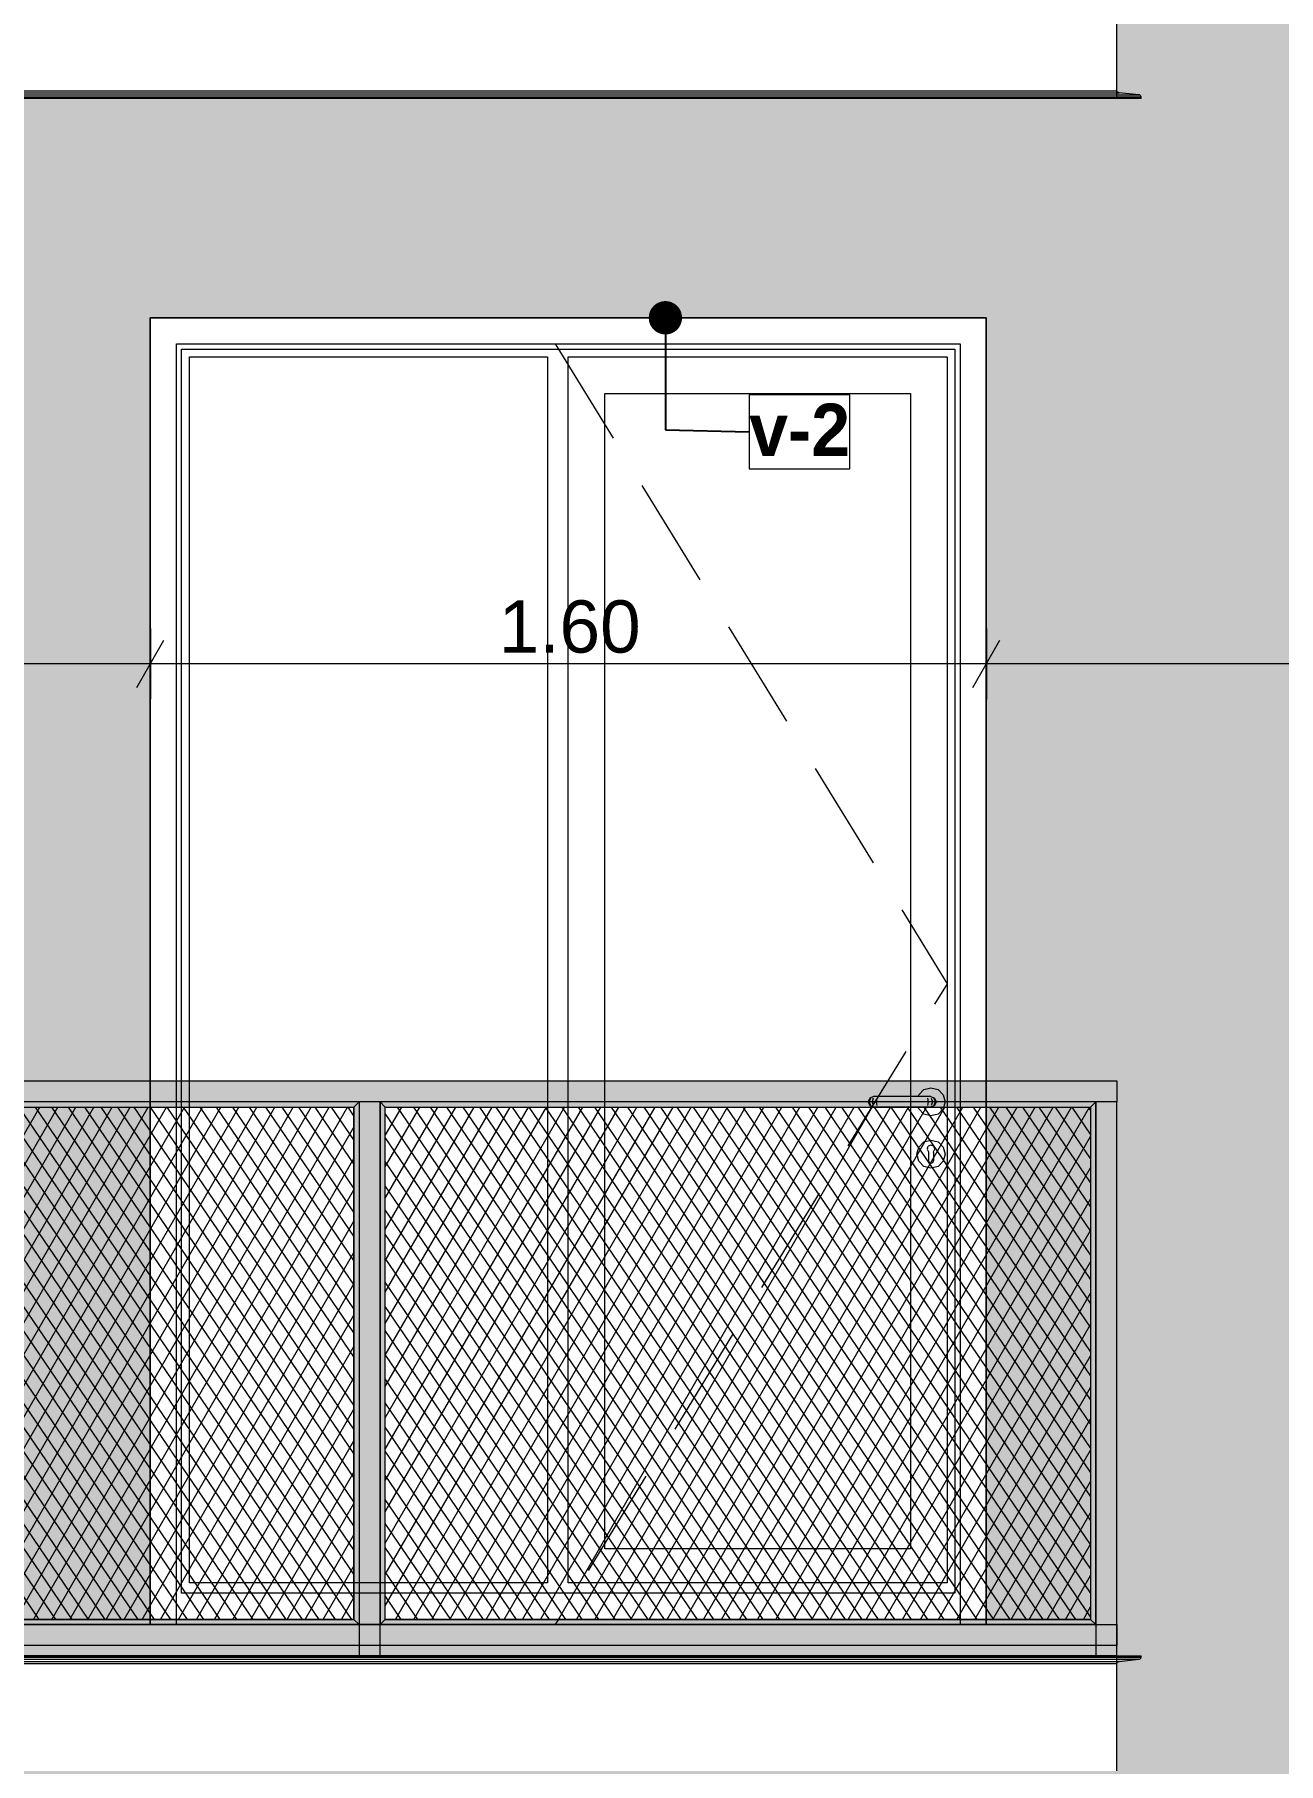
# Model space of a CAD drawing. Header units: millimetres. Extents: x 475206255 to 476720147, y 4620882299 to 4621447368.
# Drawn here: x 475420845 to 475423225, y 4621138679 to 4621141987 of the extents above; entities that cross this region are included whole.
import ezdxf

# ---------------------------------------------------------------- set-up
doc = ezdxf.new("R2010")
doc.units = ezdxf.units.MM
doc.header["$MEASUREMENT"] = 0
doc.set_wipeout_variables(frame=1)
doc.linetypes.add('Hidden Line', pattern=[317.5, 211.666667, -105.833333])
for name, color, linetype, lineweight in [('2D Drafting - General_Pen_No__30_Pen_No__9_Pen_No__9_Pen_No__253', 252, 'Continuous', 0), ('2D Drafting - General_Pen_No__30_Pen_No__9_Pen_No__9_Pen_No__7', 7, 'Continuous', 0), ('2D Drafting - General_Pen_No__7_Pen_No__7', 7, 'Continuous', 0), ('Dimensioning - General_Pen_No__142', 142, 'Continuous', 0), ('New_2D Drafting - General_Pen_No__30_Pen_No__9_Pen_No__9_Pen_No__255', 255, 'Continuous', 0), ('New_2D Drafting - General_Pen_No__30_Pen_No__9_Pen_No__9_Pen_No__7', 7, 'Continuous', 0), ('New_2D Drafting - General_Pen_No__4', 7, 'Continuous', 0), ('New_2D Drafting - General_Pen_No__7', 7, 'Continuous', 0), ('New_Annotation - Label_Pen_No__1', 1, 'Continuous', 0), ('New_Structural - Bearing_Pen_No__250', 7, 'Continuous', 0), ('Structural - Bearing_Pen_No__250', 7, 'Continuous', 0), ('zoma_Pen_No__142', 142, 'Continuous', 0)]:
    doc.layers.add(name, color=color, linetype=linetype, lineweight=lineweight)
doc.layers.add('Dimensioning - General', color=7, linetype='Continuous')
doc.layers.add('zoma', color=7, linetype='Continuous')
doc.styles.add('GENERATED_STYLE_2', font='arial.ttf')
doc.styles.add('GENERATED_STYLE_5', font='')
doc.styles.get('GENERATED_STYLE_5').set_extended_font_data('Avaza', bold=True)
doc.dimstyles.new('GENERATED_STYLE__1', dxfattribs={"dimtxt": 100, "dimasz": 68.640772, "dimexe": 0.18, "dimexo": 0.0625, "dimgap": 0, "dimtad": 1, "dimlfac": 0.001, "dimzin": 0, "dimdsep": 46, "dimtxsty": 'GENERATED_STYLE_2', "dimblk": 'ARROWHEAD_2', "dimblk1": 'ARROWHEAD_2', "dimblk2": 'ARROWHEAD_2', "dimcen": 0.09, "dimse1": 1, "dimse2": 1, "dimclrd": 142, "dimclre": 142, "dimclrt": 142, "dimadec": 0, "dimazin": 0, "dimtfac": 1, "dimtdec": 4, "dimtmove": 0, "dimatfit": 3, "dimfxl": 1, "dimtolj": 1, "dimtzin": 0, "dimarcsym": 0})
doc.dimstyles.new('GENERATED_STYLE__18', dxfattribs={"dimtxt": 100, "dimasz": 68.640772, "dimexe": 0.18, "dimexo": 0.0625, "dimgap": 0, "dimtad": 1, "dimtih": 1, "dimtoh": 1, "dimlfac": 0.001, "dimzin": 0, "dimdsep": 46, "dimtxsty": 'GENERATED_STYLE_2', "dimblk": 'ARROWHEAD_2', "dimblk1": 'ARROWHEAD_2', "dimblk2": 'ARROWHEAD_2', "dimcen": 0.09, "dimse1": 1, "dimse2": 1, "dimclrd": 142, "dimclre": 142, "dimclrt": 142, "dimadec": 0, "dimazin": 0, "dimtfac": 1, "dimtdec": 4, "dimtmove": 0, "dimatfit": 3, "dimfxl": 1, "dimtolj": 1, "dimtzin": 0, "dimarcsym": 0})
doc.dimstyles.new('GENERATED_STYLE__3', dxfattribs={"dimtxt": 200, "dimasz": 64.421331, "dimexe": 0.18, "dimexo": 3, "dimgap": 0, "dimtad": 1, "dimtih": 1, "dimtoh": 1, "dimlfac": 0.001, "dimzin": 0, "dimdsep": 46, "dimtxsty": 'GENERATED_STYLE_2', "dimblk": 'ARROWHEAD_2', "dimblk1": 'ARROWHEAD_2', "dimblk2": 'ARROWHEAD_2', "dimcen": 0.09, "dimclrd": 142, "dimclre": 142, "dimclrt": 142, "dimadec": 0, "dimazin": 0, "dimtfac": 1, "dimtdec": 4, "dimtmove": 0, "dimatfit": 3, "dimfxl": 1, "dimtolj": 1, "dimtzin": 0, "dimarcsym": 0})
doc.dimstyles.new('GENERATED_STYLE__33', dxfattribs={"dimtxt": 0.18, "dimasz": 127.68, "dimexe": 0.18, "dimexo": 0.0625, "dimgap": 0, "dimtad": 0, "dimtih": 1, "dimtoh": 1, "dimdec": 4, "dimzin": 0, "dimdsep": 46, "dimcen": 0.09, "dimadec": 0, "dimazin": 0, "dimtfac": 1, "dimtdec": 4, "dimtmove": 0, "dimatfit": 3, "dimldrblk": 'ARROWHEAD_11', "dimfxl": 1, "dimtolj": 1, "dimtzin": 0, "dimarcsym": 0})
pattern_1 = [(60, (475826095.757, 4621095193.19), (-25.9807621, 15), []), (124.306619, (475826095.757, 4621095193.19), (23.8156986, 11.25), [])]

# ---------------------------------------------------------------- blocks, each defined once
blk = doc.blocks.new('*D550', base_point=(475826095.8, 4621095193.2))
at = {"layer": 'Dimensioning - General_Pen_No__142', "color": 142, "linetype": 'Continuous', "lineweight": 0, "transparency": 16777216}
for p, q in [((475424908.2, 4621138945), (475424772.7, 4621138945)), ((475424795.3, 4621138971.1), (475424885.6, 4621138918.9)), ((475424840.5, 4621138244.9), (475424840.5, 4621138945)), ((475424795.3, 4621138271), (475424885.6, 4621138218.9)), ((475424908.2, 4621138244.9), (475424772.7, 4621138244.9))]:
    blk.add_line(p, q, dxfattribs=at)
at = {"layer": 'Dimensioning - General_Pen_No__142', "color": 142, "lineweight": 0, "transparency": 16777216, "insert": (475424820.5, 4621138461.5), "char_height": 100, "attachment_point": 7, "rotation": 90, "style": 'GENERATED_STYLE_2'}
blk.add_mtext('\\A1;{\\pql;\\fArial|b0|i0|c204|p0;\\W1.000000;0.70}', dxfattribs=at)
blk = doc.blocks.new('ARROWHEAD_2')
at = {"color": 0, "linetype": 'Continuous', "lineweight": 0}
for p, q in [((-0.378, -0.655), (0.378, 0.655)), ((0, 0), (-1, 0))]:
    blk.add_line(p, q, dxfattribs=at)
blk = doc.blocks.new('*D551', base_point=(475826095.8, 4621095193.2))
at = {"layer": 'Dimensioning - General_Pen_No__142', "color": 142, "linetype": 'Continuous', "lineweight": 0, "transparency": 16777216}
for p, q in [((475424795.3, 4621141471), (475424885.6, 4621141418.9)), ((475424908.2, 4621141444.9), (475424772.7, 4621141444.9)), ((475424840.5, 4621138945), (475424840.5, 4621141444.9)), ((475424908.2, 4621138945), (475424772.7, 4621138945)), ((475424795.3, 4621138971.1), (475424885.6, 4621138918.9))]:
    blk.add_line(p, q, dxfattribs=at)
at = {"layer": 'Dimensioning - General_Pen_No__142', "color": 142, "lineweight": 0, "transparency": 16777216, "insert": (475424820.5, 4621140061.5), "char_height": 100, "attachment_point": 7, "rotation": 90, "style": 'GENERATED_STYLE_2'}
blk.add_mtext('\\A1;{\\pql;\\fArial|b0|i0|c204|p0;\\W1.000000;2.50}', dxfattribs=at)
blk = doc.blocks.new('*D552', base_point=(475826095.8, 4621095193.2))
at = {"layer": 'Dimensioning - General_Pen_No__142', "color": 142, "linetype": 'Continuous', "lineweight": 0, "transparency": 16777216}
for p, q in [((475424795.3, 4621142171.1), (475424885.6, 4621142118.9)), ((475424908.2, 4621142145), (475424772.7, 4621142145)), ((475424840.5, 4621141444.9), (475424840.5, 4621142145)), ((475424795.3, 4621141471), (475424885.6, 4621141418.9)), ((475424908.2, 4621141444.9), (475424772.7, 4621141444.9))]:
    blk.add_line(p, q, dxfattribs=at)
at = {"layer": 'Dimensioning - General_Pen_No__142', "color": 142, "lineweight": 0, "transparency": 16777216, "insert": (475424820.5, 4621141661.5), "char_height": 100, "attachment_point": 7, "rotation": 90, "style": 'GENERATED_STYLE_2'}
blk.add_mtext('\\A1;{\\pql;\\fArial|b0|i0|c204|p0;\\W1.000000;0.70}', dxfattribs=at)
blk = doc.blocks.new('*D1527', base_point=(475826095.8, 4621095193.2))
at = {"layer": 'zoma_Pen_No__142', "color": 142, "linetype": 'Continuous', "lineweight": 0, "transparency": 16777216}
for p, q in [((475420515.9, 4621126477.3), (475420515.9, 4621126604.5)), ((475420915.9, 4621126477.3), (475420915.9, 4621126604.5)), ((475420540.3, 4621126583.3), (475420491.4, 4621126498.5)), ((475420940.3, 4621126583.3), (475420891.4, 4621126498.5)), ((475420515.9, 4621126540.9), (475420915.9, 4621126540.9))]:
    blk.add_line(p, q, dxfattribs=at)
blk = doc.blocks.new('*D1528', base_point=(475826095.8, 4621095193.2))
at = {"layer": 'zoma_Pen_No__142', "color": 142, "linetype": 'Continuous', "lineweight": 0, "transparency": 16777216}
for p, q in [((475420915.9, 4621126477.3), (475420915.9, 4621126604.5)), ((475427415.9, 4621126477.3), (475427415.9, 4621126604.5)), ((475420940.3, 4621126583.3), (475420891.4, 4621126498.5)), ((475427440.3, 4621126583.3), (475427391.4, 4621126498.5)), ((475420915.9, 4621126540.9), (475427415.9, 4621126540.9))]:
    blk.add_line(p, q, dxfattribs=at)
at = {"layer": 'zoma_Pen_No__142', "color": 142, "lineweight": 0, "transparency": 16777216, "char_height": 200, "attachment_point": 7, "style": 'GENERATED_STYLE_2'}
for s, insert in [('\\A1;{\\pql;\\fArial|b0|i0|c204|p0;\\W1.000000;6.50}', (475423898.9, 4621126580.9)), ('\\A1;{\\pql;\\fArial|b0|i0|c204|p0;\\W1.000000;0.40}', (475426857.5, 4621126580.9))]:
    blk.add_mtext(s, dxfattribs=dict(at, insert=insert))
blk = doc.blocks.new('ARROWHEAD_11')
at = {"color": 0, "linetype": 'Continuous', "lineweight": 0}
blk.add_line((0, 0), (-1, 0), dxfattribs=at)
at = {"color": 0, "linetype": 'Continuous', "lineweight": 0, "const_width": 0.25, "flags": 128}
blk.add_lwpolyline([(-0.125, 0, 1), (0.125, 0, 1)], format="xyb", close=True, dxfattribs=at)
blk = doc.blocks.new('*D2304', base_point=(475826095.8, 4621095193.2))
at = {"layer": 'Dimensioning - General_Pen_No__142', "color": 142, "linetype": 'Continuous', "lineweight": 0, "transparency": 16777216}
for p, q in [((475422640.2, 4621140737.8), (475422692.3, 4621140828.1)), ((475422666.3, 4621140850.6), (475422666.3, 4621140715.2)), ((475425040.6, 4621140737.8), (475425092.7, 4621140828.1)), ((475425066.7, 4621140850.6), (475425066.7, 4621140715.2)), ((475425066.7, 4621140782.9), (475422666.3, 4621140782.9))]:
    blk.add_line(p, q, dxfattribs=at)
at = {"layer": 'Dimensioning - General_Pen_No__142', "color": 142, "lineweight": 0, "transparency": 16777216, "insert": (475423733, 4621140802.9), "char_height": 100, "attachment_point": 7, "style": 'GENERATED_STYLE_2'}
blk.add_mtext('\\A1;{\\pql;\\fArial|b0|i0|c204|p0;\\W1.000000;2.40}', dxfattribs=at)
blk = doc.blocks.new('*D2305', base_point=(475826095.8, 4621095193.2))
at = {"layer": 'Dimensioning - General_Pen_No__142', "color": 142, "linetype": 'Continuous', "lineweight": 0, "transparency": 16777216}
for p, q in [((475421040.2, 4621140737.8), (475421092.3, 4621140828.1)), ((475421066.3, 4621140850.6), (475421066.3, 4621140715.2)), ((475422640.2, 4621140737.8), (475422692.3, 4621140828.1)), ((475422666.3, 4621140850.6), (475422666.3, 4621140715.2)), ((475422666.3, 4621140782.9), (475421066.3, 4621140782.9))]:
    blk.add_line(p, q, dxfattribs=at)
at = {"layer": 'Dimensioning - General_Pen_No__142', "color": 142, "lineweight": 0, "transparency": 16777216, "insert": (475421732.8, 4621140802.9), "char_height": 100, "attachment_point": 7, "style": 'GENERATED_STYLE_2'}
blk.add_mtext('\\A1;{\\pql;\\fArial|b0|i0|c204|p0;\\W1.000000;1.60}', dxfattribs=at)
blk = doc.blocks.new('*D2306', base_point=(475826095.8, 4621095193.2))
at = {"layer": 'Dimensioning - General_Pen_No__142', "color": 142, "linetype": 'Continuous', "lineweight": 0, "transparency": 16777216}
for p, q in [((475420040.6, 4621140737.8), (475420092.8, 4621140828.1)), ((475420066.7, 4621140850.6), (475420066.7, 4621140715.2)), ((475421040.2, 4621140737.8), (475421092.3, 4621140828.1)), ((475421066.3, 4621140850.6), (475421066.3, 4621140715.2)), ((475421066.3, 4621140782.9), (475420066.7, 4621140782.9))]:
    blk.add_line(p, q, dxfattribs=at)
at = {"layer": 'Dimensioning - General_Pen_No__142', "color": 142, "lineweight": 0, "transparency": 16777216, "insert": (475420433, 4621140802.9), "char_height": 100, "attachment_point": 7, "style": 'GENERATED_STYLE_2'}
blk.add_mtext('\\A1;{\\pql;\\fArial|b0|i0|c204|p0;\\W1.000000;1.00}', dxfattribs=at)

msp = doc.modelspace()

# ---------------------------------------------------------------- hatches: boundary and pattern name
at = {"layer": '2D Drafting - General_Pen_No__30_Pen_No__9_Pen_No__9_Pen_No__253', "linetype": 'Continuous', "lineweight": 0}
h = msp.add_hatch(dxfattribs=at)
h.set_pattern_fill('BRICK___RUNNING_BOND', color=252, style=0, pattern_type=2)
h.set_pattern_definition([(180, (475382668.45, 4621135278.51), (0, 66.64), []), (90, (475382668.45, 4621135278.5), (244.8, 0), [66.64, -66.64]), (90, (475382546.05, 4621135345.15), (244.8, 0), [66.64, -66.64])])
h.paths.add_polyline_path([(475407116.097, 4621132444.943), (475407116.097, 4621145744.536), (475427886.496, 4621145744.536), (475427886.496, 4621132444.943), (475424099.531, 4621132444.942), (475422915.902, 4621132444.943), (475420516.519, 4621132444.943), (475420516.519, 4621135044.943), (475418016.519, 4621135044.943), (475418016.519, 4621132444.943), (475417816.698, 4621132444.943), (475417816.698, 4621135044.924), (475414016.698, 4621135044.924), (475414016.698, 4621132444.943), (475413616.479, 4621132444.943), (475411316.097, 4621132444.943), (475411316.097, 4621145344.955), (475409845.506, 4621145344.955), (475409816.623, 4621145344.955), (475407515.336, 4621145344.955), (475407515.336, 4621135744.944), (475407515.336, 4621135044.961), (475407516.097, 4621135044.961), (475407516.097, 4621132545), (475407516.097, 4621132444.943)])
h.paths.add_polyline_path([(475411816.173, 4621143044.943), (475411816.173, 4621144644.943), (475413416.173, 4621144644.943), (475413416.173, 4621143044.943)], flags=0)
h.paths.add_polyline_path([(475411816.178, 4621135044.943), (475413416.178, 4621135044.943), (475413416.178, 4621133444.942), (475411816.178, 4621133444.942)], flags=0)
h.paths.add_polyline_path([(475413416.178, 4621136644.942), (475411816.178, 4621136644.942), (475411816.178, 4621138244.943), (475413416.178, 4621138244.943)], flags=0)
h.paths.add_polyline_path([(475413416.178, 4621139844.942), (475411816.178, 4621139844.942), (475411816.178, 4621141444.943), (475413416.178, 4621141444.943)], flags=0)
h.paths.add_polyline_path([(475414016.097, 4621135464.943), (475422915.902, 4621135464.943), (475422915.902, 4621135684.943), (475418666.092, 4621135684.943), (475418666.092, 4621135744.932), (475418666.092, 4621135744.944), (475418666.092, 4621138244.955), (475418666.092, 4621138664.943), (475422915.902, 4621138664.943), (475422915.902, 4621138884.943), (475418666.092, 4621138884.943), (475418666.092, 4621141864.943), (475422915.902, 4621141864.943), (475422915.902, 4621142084.943), (475420066.548, 4621142084.943), (475420066.548, 4621144644.937), (475419166.549, 4621144644.937), (475419166.549, 4621142084.943), (475418666.092, 4621142084.943), (475418666.092, 4621145064.943), (475422915.902, 4621145064.943), (475422915.902, 4621145284.943), (475414016.097, 4621145284.943), (475414016.097, 4621145064.943), (475417166.094, 4621145064.943), (475417166.094, 4621142084.943), (475414016.097, 4621142084.943), (475414016.097, 4621141864.943), (475417166.094, 4621141864.943), (475417166.094, 4621138884.943), (475414016.097, 4621138884.943), (475414016.097, 4621138664.943), (475417166.094, 4621138664.943), (475417166.094, 4621138244.955), (475417166.094, 4621135744.944), (475417166.094, 4621135744.924), (475417166.094, 4621135684.943), (475414016.097, 4621135684.943)], flags=0)
h.paths.add_polyline_path([(475416466.026, 4621135744.913), (475416466.026, 4621138244.923), (475414866.018, 4621138244.923), (475414866.018, 4621135744.913)], flags=0)
h.paths.add_polyline_path([(475414866.026, 4621144644.918), (475416466.035, 4621144644.918), (475416466.035, 4621142144.923), (475414866.026, 4621142144.923)], flags=0)
h.paths.add_polyline_path([(475416466.035, 4621138944.924), (475414866.026, 4621138944.924), (475414866.026, 4621141444.918), (475416466.035, 4621141444.918)], flags=0)
h.paths.add_polyline_path([(475419166.549, 4621138944.945), (475420066.548, 4621138944.945), (475420066.548, 4621141444.94), (475419166.549, 4621141444.94)], flags=0)
h.paths.add_polyline_path([(475419166.549, 4621138244.94), (475419166.549, 4621135744.945), (475420066.548, 4621135744.945), (475420066.548, 4621138244.94)], flags=0)
h.paths.add_polyline_path([(475422666.097, 4621132544.993), (475421066.097, 4621132544.993), (475421066.097, 4621135044.993), (475422666.097, 4621135044.993)], flags=0)
h.paths.add_polyline_path([(475421066.097, 4621144644.939), (475421066.097, 4621142144.943), (475422666.097, 4621142144.943), (475422666.097, 4621144644.939)], flags=0)
h.paths.add_polyline_path([(475421066.105, 4621138944.931), (475422666.097, 4621138944.931), (475422666.097, 4621138944.943), (475422666.097, 4621141444.937), (475421766.097, 4621141444.937), (475421066.105, 4621141444.937)], flags=0)
h.paths.add_polyline_path([(475421066.105, 4621135744.929), (475422666.097, 4621135744.929), (475422666.097, 4621135744.943), (475422666.097, 4621138244.94), (475421766.097, 4621138244.94), (475421066.105, 4621138244.94)], flags=0)
h.paths.add_polyline_path([(475425066.474, 4621132544.995), (475426666.486, 4621132544.995), (475426666.477, 4621135044.946), (475425066.477, 4621135044.941)], flags=0)
h.paths.add_polyline_path([(475425066.502, 4621135744.936), (475426666.511, 4621135744.936), (475426666.511, 4621138244.935), (475425066.511, 4621138244.941)], flags=0)
h.paths.add_polyline_path([(475426666.511, 4621142144.937), (475426666.511, 4621144644.941), (475425066.511, 4621144644.941), (475425066.509, 4621142144.937)], flags=0)
h.paths.add_polyline_path([(475426666.514, 4621138944.999), (475426666.514, 4621141444.941), (475425066.511, 4621141444.941), (475425066.509, 4621138944.999)], flags=0)
at = {"layer": 'New_2D Drafting - General_Pen_No__30_Pen_No__9_Pen_No__9_Pen_No__255', "linetype": 'Continuous', "lineweight": 0}
for points in [[(475418666.09, 4621139984.946), (475422915.9, 4621139984.946), (475422915.9, 4621139944.946), (475418666.09, 4621139944.946)], [(475421455.926, 4621139934.972), (475421465.926, 4621139944.972), (475420115.9, 4621139944.972), (475420125.9, 4621139934.972)], [(475421465.9, 4621138944.918), (475421455.9, 4621138954.918), (475421455.9, 4621139934.946), (475421465.9, 4621139944.946)], [(475421465.9, 4621138884.918), (475421505.9, 4621138884.918), (475421505.9, 4621139944.946), (475421465.9, 4621139944.946)], [(475421505.9, 4621138944.944), (475421515.9, 4621138954.944), (475421515.9, 4621139934.946), (475421505.9, 4621139944.946)], [(475422865.814, 4621139934.946), (475422875.814, 4621139944.946), (475421505.9, 4621139944.946), (475421515.9, 4621139934.946)], [(475422875.9, 4621139944.946), (475422865.814, 4621139934.946), (475422865.814, 4621138954.944), (475422875.9, 4621138944.944)], [(475422875.9, 4621138884.952), (475422915.9, 4621138884.952), (475422915.9, 4621139944.946), (475422875.9, 4621139944.946)], [(475418666.09, 4621138944.944), (475422915.9, 4621138944.944), (475422915.9, 4621138904.944), (475418666.09, 4621138904.944)], [(475421455.9, 4621138954.97), (475421465.926, 4621138944.944), (475420115.874, 4621138944.944), (475420125.9, 4621138954.97)], [(475422865.814, 4621138954.944), (475422875.9, 4621138944.944), (475421505.9, 4621138944.944), (475421515.9, 4621138954.944)]]:
    msp.add_hatch(color=255, dxfattribs=at).paths.add_polyline_path(points)
at = {"layer": 'New_2D Drafting - General_Pen_No__7', "linetype": 'Continuous', "lineweight": 0}
h = msp.add_hatch(dxfattribs=at)
h.set_pattern_fill('BATT_INSULATION', style=0, pattern_type=2)
h.set_pattern_definition(pattern_1)
h.paths.add_polyline_path([(475420125.9, 4621139934.972), (475421455.9, 4621139934.972), (475421455.9, 4621138954.97), (475420125.9, 4621138954.97)])
h = msp.add_hatch(dxfattribs=at)
h.set_pattern_fill('BATT_INSULATION', style=0, pattern_type=2)
h.set_pattern_definition(pattern_1)
h.paths.add_polyline_path([(475421515.9, 4621139934.946), (475422865.814, 4621139934.946), (475422865.814, 4621138954.944), (475421515.9, 4621138954.944)])

# ---------------------------------------------------------------- linework, layer by layer
at = {"layer": '2D Drafting - General_Pen_No__30_Pen_No__9_Pen_No__9_Pen_No__7', "color": 7, "linetype": 'Continuous', "lineweight": 0, "flags": 128}
msp.add_lwpolyline([(475422915.902, 4621138664.943), (475422915.902, 4621138884.943), (475418666.092, 4621138884.943), (475418666.092, 4621141864.943), (475422915.902, 4621141864.943), (475422915.902, 4621142084.943), (475420066.548, 4621142084.943), (475420066.548, 4621144644.937), (475419166.549, 4621144644.937), (475419166.549, 4621142084.943), (475418666.092, 4621142084.943), (475418666.092, 4621145064.943), (475422915.902, 4621145064.943), (475422915.902, 4621145284.943), (475414016.097, 4621145284.943), (475414016.097, 4621145064.943), (475417166.094, 4621145064.943), (475417166.094, 4621142084.943), (475414016.097, 4621142084.943), (475414016.097, 4621141864.943), (475417166.094, 4621141864.943), (475417166.094, 4621138884.943), (475414016.097, 4621138884.943), (475414016.097, 4621138664.943)], dxfattribs=at)
msp.add_lwpolyline([(475421066.105, 4621138944.931), (475422666.097, 4621138944.931), (475422666.097, 4621138944.943), (475422666.097, 4621141444.937), (475421766.097, 4621141444.937), (475421066.105, 4621141444.937)], close=True, dxfattribs=at)
at = {"layer": '2D Drafting - General_Pen_No__7_Pen_No__7', "color": 7, "linetype": 'Continuous', "lineweight": 0, "flags": 128}
for points in [[(475422661.97, 4621138944.932), (475421066.086, 4621138944.938), (475421066.095, 4621141444.938), (475422666.095, 4621141444.932)], [(475422666.095, 4621141444.932), (475422666.086, 4621138944.932), (475422661.97, 4621138944.932)]]:
    msp.add_lwpolyline(points, dxfattribs=at)
for points in [[(475421116.095, 4621141394.936), (475422616.095, 4621141394.931), (475422616.086, 4621138944.933), (475421116.086, 4621138944.939)], [(475421126.095, 4621141384.936), (475422606.095, 4621141384.931), (475422606.087, 4621139004.934), (475421126.087, 4621139004.939)], [(475421141.095, 4621141369.936), (475421826.095, 4621141369.934), (475421826.087, 4621139024.936), (475421141.087, 4621139024.939)], [(475421866.091, 4621141369.934), (475422591.095, 4621141369.931), (475422591.087, 4621139024.934), (475421866.087, 4621139024.936)], [(475421936.094, 4621141299.934), (475422521.094, 4621141299.932), (475422521.087, 4621139089.934), (475421936.087, 4621139089.936)]]:
    msp.add_lwpolyline(points, close=True, dxfattribs=at)
at = {"layer": '2D Drafting - General_Pen_No__7_Pen_No__7', "color": 7, "linetype": 'Hidden Line', "lineweight": 0, "flags": 128}
msp.add_lwpolyline([(475421841.095, 4621141394.934), (475422591.091, 4621140170.809), (475421841.863, 4621138946.219)], dxfattribs=at)
at = {"layer": 'New_2D Drafting - General_Pen_No__30_Pen_No__9_Pen_No__9_Pen_No__7', "color": 7, "linetype": 'Continuous', "lineweight": 0, "flags": 128}
for points in [[(475418666.09, 4621139984.946), (475422915.9, 4621139984.946), (475422915.9, 4621139944.946), (475418666.09, 4621139944.946)], [(475421455.926, 4621139934.972), (475421465.926, 4621139944.972), (475420115.9, 4621139944.972), (475420125.9, 4621139934.972)], [(475421465.9, 4621138944.918), (475421455.9, 4621138954.918), (475421455.9, 4621139934.946), (475421465.9, 4621139944.946)], [(475421465.9, 4621138884.918), (475421505.9, 4621138884.918), (475421505.9, 4621139944.946), (475421465.9, 4621139944.946)], [(475421505.9, 4621138944.944), (475421515.9, 4621138954.944), (475421515.9, 4621139934.946), (475421505.9, 4621139944.946)], [(475422865.814, 4621139934.946), (475422875.814, 4621139944.946), (475421505.9, 4621139944.946), (475421515.9, 4621139934.946)], [(475422875.9, 4621139944.946), (475422865.814, 4621139934.946), (475422865.814, 4621138954.944), (475422875.9, 4621138944.944)], [(475422875.9, 4621138884.952), (475422915.9, 4621138884.952), (475422915.9, 4621139944.946), (475422875.9, 4621139944.946)], [(475418666.09, 4621138944.944), (475422915.9, 4621138944.944), (475422915.9, 4621138904.944), (475418666.09, 4621138904.944)], [(475421455.9, 4621138954.97), (475421465.926, 4621138944.944), (475420115.874, 4621138944.944), (475420125.9, 4621138954.97)], [(475422865.814, 4621138954.944), (475422875.9, 4621138944.944), (475421505.9, 4621138944.944), (475421515.9, 4621138954.944)]]:
    msp.add_lwpolyline(points, close=True, dxfattribs=at)
at = {"layer": 'New_2D Drafting - General_Pen_No__4', "color": 7, "linetype": 'Continuous', "lineweight": 0, "flags": 128}
for points in [[(475420125.9, 4621139934.972), (475421455.9, 4621139934.972), (475421455.9, 4621138954.97), (475420125.9, 4621138954.97)], [(475421515.9, 4621139934.946), (475422865.814, 4621139934.946), (475422865.814, 4621138954.944), (475421515.9, 4621138954.944)]]:
    msp.add_lwpolyline(points, close=True, dxfattribs=at)
at = {"layer": 'New_Structural - Bearing_Pen_No__250', "color": 7, "linetype": 'Continuous', "lineweight": 0}
for p, q in [((475422536.817, 4621139958.433), (475422546.7, 4621139968.315)), ((475422546.7, 4621139968.315), (475422560.2, 4621139971.933)), ((475422560.2, 4621139971.933), (475422573.7, 4621139968.315)), ((475422573.7, 4621139968.315), (475422583.582, 4621139958.432)), ((475422443.128, 4621139952.004), (475422440.199, 4621139944.933)), ((475422440.199, 4621139944.933), (475422443.128, 4621139937.862)), ((475422444.681, 4621139952.004), (475422441.921, 4621139944.933)), ((475422441.921, 4621139944.933), (475422444.68, 4621139937.862)), ((475422450.2, 4621139954.933), (475422443.128, 4621139952.004)), ((475422443.128, 4621139937.862), (475422450.199, 4621139934.933)), ((475422449.495, 4621139952.004), (475422447.383, 4621139944.933)), ((475422447.383, 4621139944.933), (475422449.495, 4621139937.862)), ((475422451.341, 4621139934.933), (475422450.199, 4621139934.933)), ((475422451.341, 4621139954.933), (475422450.2, 4621139954.933)), ((475422454.593, 4621139954.933), (475422451.341, 4621139954.933)), ((475422454.593, 4621139934.933), (475422451.341, 4621139934.933)), ((475422459.459, 4621139954.933), (475422454.593, 4621139954.933)), ((475422459.459, 4621139934.933), (475422454.593, 4621139934.933)), ((475422456.7, 4621139952.004), (475422455.557, 4621139944.933)), ((475422455.557, 4621139944.933), (475422456.7, 4621139937.862)), ((475422465.2, 4621139954.933), (475422459.459, 4621139954.933)), ((475422465.199, 4621139934.933), (475422459.459, 4621139934.933)), ((475422545.199, 4621139934.933), (475422465.199, 4621139934.933)), ((475422545.2, 4621139954.933), (475422465.2, 4621139954.933)), ((475422535.879, 4621139954.933), (475422536.817, 4621139958.433)), ((475422536.817, 4621139931.433), (475422535.879, 4621139934.933)), ((475422550.94, 4621139934.933), (475422545.199, 4621139934.933)), ((475422550.94, 4621139954.933), (475422545.2, 4621139954.933)), ((475422555.806, 4621139954.933), (475422550.94, 4621139954.933)), ((475422555.806, 4621139934.933), (475422550.94, 4621139934.933)), ((475422553.699, 4621139952.004), (475422554.842, 4621139944.933)), ((475422554.842, 4621139944.933), (475422553.699, 4621139937.861)), ((475422559.058, 4621139954.933), (475422555.806, 4621139954.933)), ((475422559.058, 4621139934.933), (475422555.806, 4621139934.933)), ((475422560.2, 4621139954.933), (475422559.058, 4621139954.933)), ((475422560.199, 4621139934.933), (475422559.058, 4621139934.933)), ((475422567.271, 4621139937.861), (475422560.199, 4621139934.933)), ((475422560.2, 4621139954.933), (475422567.271, 4621139952.004)), ((475422560.904, 4621139952.004), (475422563.016, 4621139944.933)), ((475422563.016, 4621139944.933), (475422560.904, 4621139937.861)), ((475422565.718, 4621139952.004), (475422568.477, 4621139944.933)), ((475422568.477, 4621139944.933), (475422565.718, 4621139937.861)), ((475422567.271, 4621139952.004), (475422570.199, 4621139944.933)), ((475422570.199, 4621139944.933), (475422567.271, 4621139937.861)), ((475422583.582, 4621139958.432), (475422587.199, 4621139944.932)), ((475422587.199, 4621139944.932), (475422583.582, 4621139931.432)), ((475422546.699, 4621139921.55), (475422536.817, 4621139931.433)), ((475422560.199, 4621139917.933), (475422546.699, 4621139921.55)), ((475422573.699, 4621139921.55), (475422560.199, 4621139917.933)), ((475422583.582, 4621139931.432), (475422573.699, 4621139921.55)), ((475422536.816, 4621139858.433), (475422546.699, 4621139868.315)), ((475422546.699, 4621139868.315), (475422560.199, 4621139871.933)), ((475422560.199, 4621139871.933), (475422573.699, 4621139868.315)), ((475422573.699, 4621139868.315), (475422583.582, 4621139858.432)), ((475422533.199, 4621139844.933), (475422536.816, 4621139858.433)), ((475422536.816, 4621139831.433), (475422533.199, 4621139844.933)), ((475422553.479, 4621139856.572), (475422552.731, 4621139854.625)), ((475422552.731, 4621139854.625), (475422555.199, 4621139849.333)), ((475422553.479, 4621139856.572), (475422554.824, 4621139860.076)), ((475422560.199, 4621139862.358), (475422554.824, 4621139860.076)), ((475422555.199, 4621139849.333), (475422555.199, 4621139847.819)), ((475422555.199, 4621139847.819), (475422555.199, 4621139844.933)), ((475422555.199, 4621139844.933), (475422555.199, 4621139842.046)), ((475422555.199, 4621139842.046), (475422555.199, 4621139836.272)), ((475422555.199, 4621139836.272), (475422555.199, 4621139832.433)), ((475422565.574, 4621139860.076), (475422560.199, 4621139862.358)), ((475422565.199, 4621139849.333), (475422567.667, 4621139854.625)), ((475422565.199, 4621139847.819), (475422565.199, 4621139849.333)), ((475422565.199, 4621139847.819), (475422565.199, 4621139844.933)), ((475422565.199, 4621139844.933), (475422565.199, 4621139842.046)), ((475422565.199, 4621139842.046), (475422565.199, 4621139836.272)), ((475422565.199, 4621139836.272), (475422565.199, 4621139832.433)), ((475422566.919, 4621139856.572), (475422565.574, 4621139860.076)), ((475422566.919, 4621139856.572), (475422567.667, 4621139854.625)), ((475422583.582, 4621139858.432), (475422587.199, 4621139844.932)), ((475422587.199, 4621139844.932), (475422583.582, 4621139831.432)), ((475422546.699, 4621139821.55), (475422536.816, 4621139831.433)), ((475422560.199, 4621139817.933), (475422546.699, 4621139821.55)), ((475422555.199, 4621139832.433), (475422556.664, 4621139828.897)), ((475422556.664, 4621139828.897), (475422560.199, 4621139827.433)), ((475422560.199, 4621139827.433), (475422563.735, 4621139828.897)), ((475422573.699, 4621139821.55), (475422560.199, 4621139817.933)), ((475422563.735, 4621139828.897), (475422565.199, 4621139832.433)), ((475422583.582, 4621139831.432), (475422573.699, 4621139821.55))]:
    msp.add_line(p, q, dxfattribs=at)
at = {"layer": 'Structural - Bearing_Pen_No__250', "color": 7, "linetype": 'Continuous', "lineweight": 0}
for p, q in [((475422915.9, 4621141879.357), (475422915.9, 4621142070.548)), ((475413969.769, 4621141867.438), (475422962.226, 4621141867.438)), ((475413969.769, 4621141864.943), (475422962.226, 4621141864.943)), ((475413974.232, 4621141871.393), (475422957.764, 4621141871.393)), ((475414011.633, 4621141875.383), (475422920.363, 4621141875.383)), ((475414016.095, 4621141879.338), (475422915.9, 4621141879.338)), ((475422916.3, 4621141877.807), (475422915.9, 4621141879.338)), ((475422917.438, 4621141876.509), (475422916.3, 4621141877.807)), ((475422919.141, 4621141875.642), (475422917.438, 4621141876.509)), ((475422920.363, 4621141875.383), (475422919.141, 4621141875.642)), ((475422957.764, 4621141871.393), (475422920.363, 4621141875.383)), ((475422958.986, 4621141871.133), (475422957.764, 4621141871.393)), ((475422960.689, 4621141870.266), (475422958.986, 4621141871.133)), ((475422961.826, 4621141868.969), (475422960.689, 4621141870.266)), ((475422962.226, 4621141867.438), (475422961.826, 4621141868.969)), ((475422962.226, 4621141864.943), (475422962.226, 4621141867.438)), ((475413969.769, 4621138884.943), (475422962.226, 4621138884.943)), ((475413969.769, 4621138882.448), (475422962.226, 4621138882.448)), ((475413974.232, 4621138878.493), (475422957.764, 4621138878.493)), ((475414011.633, 4621138874.503), (475422920.363, 4621138874.503)), ((475422917.438, 4621138873.376), (475422919.141, 4621138874.243)), ((475422919.141, 4621138874.243), (475422920.363, 4621138874.503)), ((475422920.363, 4621138874.503), (475422957.764, 4621138878.493)), ((475422957.764, 4621138878.493), (475422958.986, 4621138878.752)), ((475422958.986, 4621138878.752), (475422960.689, 4621138879.619)), ((475422960.689, 4621138879.619), (475422961.826, 4621138880.917)), ((475422961.826, 4621138880.917), (475422962.226, 4621138882.448)), ((475422962.226, 4621138882.448), (475422962.226, 4621138884.943)), ((475414016.095, 4621138870.548), (475422915.9, 4621138870.548)), ((475422915.9, 4621138870.548), (475422916.3, 4621138872.079)), ((475422915.9, 4621138679.357), (475422915.9, 4621138870.548)), ((475422916.3, 4621138872.079), (475422917.438, 4621138873.376))]:
    msp.add_line(p, q, dxfattribs=at)

# ---------------------------------------------------------------- dimensions: what is measured, and where the dimension line sits
at = {"layer": 'Dimensioning - General', "color": 142, "linetype": 'Continuous', "lineweight": 0}
for base, p1, p2, picture, middle in [((475424840.477, 4621142144.994), (475364762.758, 4621141444.941), (475364762.763, 4621142144.994), '*D552', (475424770.477, 4621141790.965)), ((475424840.477, 4621141444.941), (475364762.763, 4621138944.994), (475364762.758, 4621141444.941), '*D551', (475424770.477, 4621140190.965)), ((475424840.477, 4621138944.994), (475364762.758, 4621138244.941), (475364762.763, 4621138944.994), '*D550', (475424770.477, 4621138590.965))]:
    dim = msp.add_linear_dim(base=base, p1=p1, p2=p2, angle=90, dimstyle='GENERATED_STYLE__1', dxfattribs=at)
    dim.commit()
    dim.dimension.update_dxf_attribs({"geometry": picture, "text_midpoint": middle, "dimtype": 160, "text_rotation": 90})
for base, p1, p2, picture, middle in [((475420066.702, 4621140782.909), (475421066.25, 4621141444.937), (475420066.702, 4621141444.94), '*D2306', (475420562.474, 4621140852.909)), ((475422666.25, 4621140782.909), (475425066.664, 4621141444.941), (475422666.25, 4621141444.932), '*D2304', (475423862.455, 4621140852.909))]:
    dim = msp.add_linear_dim(base=base, p1=p1, p2=p2, angle=180, dimstyle='GENERATED_STYLE__18', dxfattribs=at)
    dim.commit()
    dim.dimension.update_dxf_attribs({"geometry": picture, "text_midpoint": middle, "dimtype": 160})
at = {"layer": 'zoma', "color": 142, "linetype": 'Continuous', "lineweight": 0}
for base, p1, p2, picture, middle in [((475420915.86, 4621126540.885), (475420515.86, 4621178706.557), (475420915.86, 4621179106.55), '*D1527', (475420216.439, 4621126680.885)), ((475427415.86, 4621126540.885), (475420915.86, 4621179106.55), (475427415.86, 4621178706.55), '*D1528', (475424157.856, 4621126680.885))]:
    dim = msp.add_linear_dim(base=base, p1=p1, p2=p2, dimstyle='GENERATED_STYLE__3', dxfattribs=at)
    dim.commit()
    dim.dimension.update_dxf_attribs({"geometry": picture, "text_midpoint": middle, "dimtype": 160})

# ---------------------------------------------------------------- next in the draw order: wipeouts: each hides what was drawn before it
at = {"color": 1, "linetype": 'Continuous', "lineweight": 0, "ltscale": 23227662634.82631}
msp.add_wipeout([(475422212.221, 4621141156.116), (475422405.162, 4621141156.116), (475422405.162, 4621141297.292), (475422212.221, 4621141297.292)], dxfattribs=at).dxf.layer = 'New_Annotation - Label_Pen_No__1'

# ---------------------------------------------------------------- next in the draw order: linework, layer by layer
at = {"layer": 'New_Annotation - Label_Pen_No__1', "color": 1, "linetype": 'Continuous', "lineweight": 0, "flags": 128}
msp.add_lwpolyline([(475422212.221, 4621141156.116), (475422405.162, 4621141156.116), (475422405.162, 4621141297.292), (475422212.221, 4621141297.292), (475422212.221, 4621141156.116)], close=True, dxfattribs=at)

# ---------------------------------------------------------------- next in the draw order: texts
at = {"layer": 'New_Annotation - Label_Pen_No__1', "color": 1, "linetype": 'Continuous', "lineweight": 0, "insert": (475422212.221, 4621141230.588), "char_height": 100, "attachment_point": 4, "style": 'GENERATED_STYLE_5'}
msp.add_mtext('\\A1;{\\pql;\\fAvaza|b1|i0|c0|p0;\\W1.000000;v-\\fAvaza|b1|i0|c0|p0;\\W1.000000;2}', dxfattribs=at)

# ---------------------------------------------------------------- next in the draw order: dimensions: what is measured, and where the dimension line sits
at = {"layer": 'Dimensioning - General', "color": 142, "linetype": 'Continuous', "lineweight": 0}
dim = msp.add_linear_dim(base=(475421066.25, 4621140782.909), p1=(475422666.25, 4621141444.932), p2=(475421066.25, 4621141444.937), angle=180, dimstyle='GENERATED_STYLE__18', dxfattribs=at)
dim.commit()
dim.dimension.update_dxf_attribs({"geometry": '*D2305', "text_midpoint": (475421862.248, 4621140852.909), "dimtype": 160})

# ---------------------------------------------------------------- next in the draw order: leaders
at = {"layer": 'New_Annotation - Label_Pen_No__1', "color": 1, "linetype": 'Continuous', "lineweight": 0, "annotation_type": 0, "has_hookline": 1, "hookline_direction": 0, "text_width": 200.541}
msp.add_leader([(475422051.936, 4621141444.896), (475422051.936, 4621141230.588), (475422212.221, 4621141226.704)], dimstyle='GENERATED_STYLE__33', dxfattribs=at)

doc.saveas('drawing.dxf')
